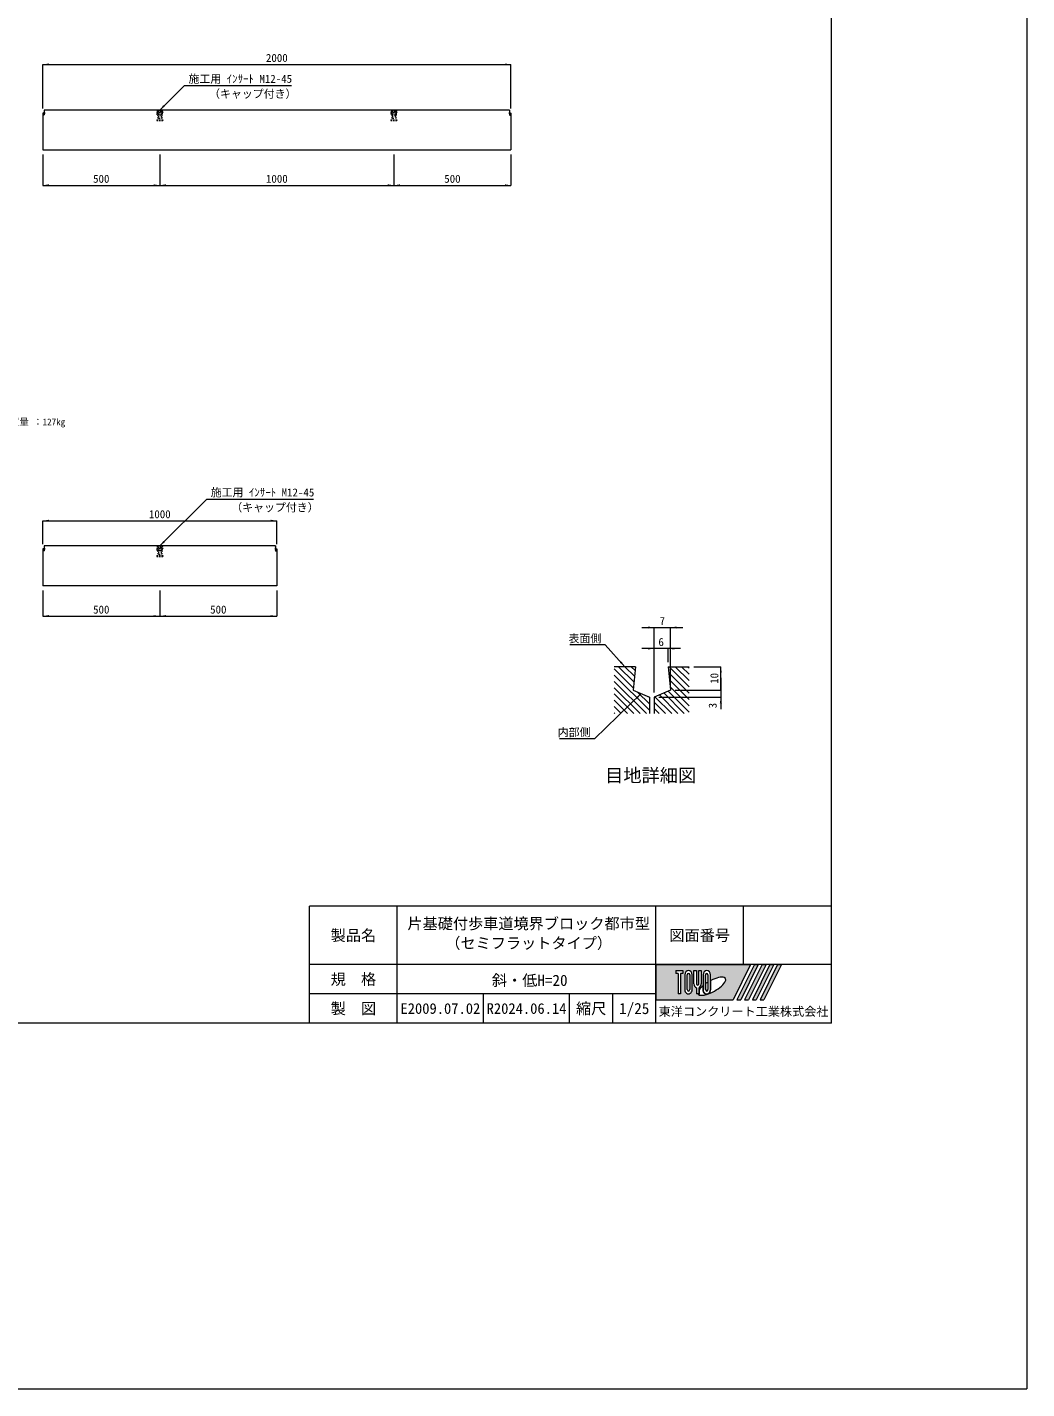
# Model space of a CAD drawing. Units: millimetres at full size; some dimension numbers follow another scale. Extents: x 15356 to 28345, y 158 to 12089.
# Drawn here: x 24076 to 28345, y 158 to 5975 of the extents above; entities that cross this region are included whole.
import ezdxf
from ezdxf.enums import TextEntityAlignment as Align

# ---------------------------------------------------------------- set-up
doc = ezdxf.new("R2010")
doc.units = ezdxf.units.MM
doc.header["$LTSCALE"] = 15
doc.linetypes.add('DASHED', pattern=[7.5, 6, -1.5])
doc.linetypes.add('USER1', pattern=[0.675, 0.375, -0.3])
for name, color, linetype, lineweight in [('(0-0)', 7, 'Continuous', 13), ('0_2', 7, 'DASHED', 9), ('図枠', 1, 'Continuous', 13), ('寸法線', 7, 'Continuous', 9), ('本体', 2, 'Continuous', 20), ('枠', 5, 'Continuous', 5), ('ｲﾝｻｰﾄ', 3, 'USER1', 5), ('ﾊｯﾁﾝｸﾞ', 7, 'Continuous', 5)]:
    doc.layers.add(name, color=color, linetype=linetype, lineweight=lineweight)
doc.styles.add('ＭＳ ゴシック', font='')
doc.styles.get('ＭＳ ゴシック').set_extended_font_data('MS Gothic')
pattern_1 = [(135, (3987.36, 1933.99), (-13.47038, -13.47038), [])]

# ---------------------------------------------------------------- blocks, each defined once
blk = doc.blocks.new('filled_arrow')
at = {"color": 0, "linetype": 'Continuous', "lineweight": -2}
blk.add_solid([(7.5, 1.25), (0, 0), (7.5, -1.25)], dxfattribs=at)

msp = doc.modelspace()

# ---------------------------------------------------------------- hatches: boundary and pattern name
at = {"layer": '枠'}
h = msp.add_hatch(color=7, dxfattribs=at)
h.paths.add_polyline_path([(26760.43, 1970.43), (26760.43, 1820.43), (27090.43, 1820.43), (27165.43, 1970.43)])
edge = h.paths.add_edge_path(flags=16)
edge.add_ellipse((27000.03, 1878.1), major_axis=(58.77, 32.9), ratio=0.3471473, start_angle=-144.311215, end_angle=72.189904, ccw=False)
edge.add_ellipse((26978.27, 1863.9), major_axis=(0, 20), ratio=0.8463542, start_angle=-160.703456, end_angle=-90)
edge.add_line((26995.19, 1863.9), (26995.19, 1902.02))
edge = h.paths.add_edge_path(flags=16)
edge.add_ellipse((26978.27, 1926.97), major_axis=(0, 18.46), ratio=0.8463541, start_angle=-90, end_angle=90, ccw=False)
edge.add_line((26993.89, 1926.97), (26993.89, 1863.9))
edge.add_ellipse((26978.27, 1863.9), major_axis=(0, 18.46), ratio=0.8463541, start_angle=90, end_angle=-90, ccw=False)
edge.add_line((26962.64, 1863.9), (26962.64, 1926.97))
edge = h.paths.add_edge_path(flags=16)
edge.add_line((26983.47, 1926.97), (26983.47, 1863.9))
edge.add_ellipse((26978.27, 1863.9), major_axis=(0, 6.15), ratio=0.8463541, start_angle=90, end_angle=-90, ccw=False)
edge.add_line((26973.06, 1863.9), (26973.06, 1926.97))
edge.add_ellipse((26978.27, 1926.97), major_axis=(0, 6.15), ratio=0.8463541, start_angle=-90, end_angle=90, ccw=False)
edge = h.paths.add_edge_path(flags=16)
edge.add_line((26982.17, 1894.73), (26982.17, 1863.9))
edge.add_ellipse((26978.27, 1863.9), major_axis=(0, 4.62), ratio=0.8463543, start_angle=90, end_angle=-90, ccw=False)
edge.add_line((26974.36, 1863.9), (26974.36, 1889.68))
edge.add_ellipse((27000.03, 1878.1), major_axis=(58.77, 32.9), ratio=0.3471473, start_angle=107.791741, end_angle=126.471318, ccw=False)
edge = h.paths.add_edge_path(flags=16)
edge.add_line((26954.83, 1945.43), (26954.83, 1888.9))
edge.add_ellipse((26939.2, 1888.9), major_axis=(0, 18.46), ratio=0.8463541, start_angle=-163.341167, end_angle=-90, ccw=False)
edge.add_line((26944.41, 1871.49), (26944.41, 1845.43))
edge.add_line((26944.41, 1845.43), (26934, 1845.43))
edge.add_line((26934, 1845.43), (26934, 1871.49))
edge.add_ellipse((26939.2, 1888.9), major_axis=(0, 18.46), ratio=0.8463541, start_angle=90, end_angle=163.341167, ccw=False)
edge.add_line((26923.58, 1888.9), (26923.58, 1945.43))
edge.add_line((26923.58, 1945.43), (26934, 1945.43))
edge.add_line((26934, 1945.43), (26934, 1888.9))
edge.add_ellipse((26939.2, 1888.9), major_axis=(0, 6.15), ratio=0.8463541, start_angle=90, end_angle=-90)
edge.add_line((26944.41, 1888.9), (26944.41, 1945.43))
edge.add_line((26944.41, 1945.43), (26954.83, 1945.43))
edge = h.paths.add_edge_path(flags=16)
edge.add_line((26961.34, 1879.82), (26961.34, 1863.9))
edge.add_ellipse((26978.27, 1863.9), major_axis=(0, 20), ratio=0.8463542, start_angle=90, end_angle=-171.54427)
edge.add_ellipse((27000.03, 1878.1), major_axis=(58.77, 32.9), ratio=0.3471473, start_angle=-178.649536, end_angle=-148.292441, ccw=False)
edge.add_line((26942.17, 1843.9), (26945.71, 1843.9))
edge.add_line((26945.71, 1843.9), (26945.71, 1863.4))
edge.add_ellipse((27000.03, 1878.1), major_axis=(58.77, 32.9), ratio=0.3471473, start_angle=148.21912, end_angle=165.908121, ccw=False)
edge = h.paths.add_edge_path(flags=16)
edge.add_ellipse((26900.14, 1926.97), major_axis=(0, 18.46), ratio=0.8463541, start_angle=-90, end_angle=90, ccw=False)
edge.add_line((26915.77, 1926.97), (26915.77, 1863.9))
edge.add_ellipse((26900.14, 1863.9), major_axis=(0, 18.46), ratio=0.8463541, start_angle=90, end_angle=-90, ccw=False)
edge.add_line((26884.52, 1863.9), (26884.52, 1926.97))
edge = h.paths.add_edge_path(flags=16)
edge.add_line((26905.35, 1926.97), (26905.35, 1863.9))
edge.add_ellipse((26900.14, 1863.9), major_axis=(0, 6.15), ratio=0.8463541, start_angle=90, end_angle=-90, ccw=False)
edge.add_line((26894.93, 1863.9), (26894.93, 1926.97))
edge.add_ellipse((26900.14, 1926.97), major_axis=(0, 6.15), ratio=0.8463541, start_angle=-90, end_angle=90, ccw=False)
h.paths.add_polyline_path([(26876.7, 1945.43), (26876.7, 1933.13), (26866.29, 1933.13), (26866.29, 1845.43), (26855.87, 1845.43), (26855.87, 1933.13), (26845.45, 1933.13), (26845.45, 1945.43)], flags=16)
for points in [[(27106.93, 1820.43), (27123.43, 1820.43), (27198.43, 1970.43), (27181.93, 1970.43)], [(27231.43, 1970.43), (27214.93, 1970.43), (27139.93, 1820.43), (27156.43, 1820.43)], [(27264.43, 1970.43), (27247.93, 1970.43), (27172.93, 1820.43), (27189.43, 1820.43)], [(27297.43, 1970.43), (27280.93, 1970.43), (27205.93, 1820.43), (27222.43, 1820.43)]]:
    msp.add_hatch(color=7, dxfattribs=at).paths.add_polyline_path(points)
at = {"layer": 'ﾊｯﾁﾝｸﾞ'}
h = msp.add_hatch(dxfattribs=at)
h.set_pattern_fill('USER', color=256, style=0, pattern_type=2)
h.set_pattern_definition(pattern_1)
h.paths.add_polyline_path([(26663.33, 3143.36), (26673.33, 3243.36), (26583.33, 3243.36), (26583.33, 3043.36), (26733.33, 3043.36), (26733.33, 3113.36)])
h = msp.add_hatch(dxfattribs=at)
h.set_pattern_fill('USER', color=256, style=0, pattern_type=2)
h.set_pattern_definition(pattern_1)
h.paths.add_polyline_path([(26823.33, 3143.36), (26753.33, 3113.36), (26753.33, 3043.36), (26903.33, 3043.36), (26903.33, 3243.36), (26813.33, 3243.36)])

# ---------------------------------------------------------------- linework, layer by layer
at = {"layer": '図枠'}
for p in [(28345.16, 12088.6), (15355.7, 158.32)]:
    msp.add_line(p, (28345.16, 158.32), dxfattribs=at)
at = {"layer": '寸法線'}
for p, q in [((24141.76, 5816.26), (26141.75, 5816.26)), ((24141.76, 5628.39), (24141.76, 5816.26)), ((26141.75, 5628.39), (26141.75, 5816.26)), ((24141.76, 5431.39), (24141.76, 5299.91)), ((24641.75, 5431.39), (24641.75, 5299.91)), ((24641.75, 5431.39), (24641.75, 5299.91)), ((25641.75, 5431.39), (25641.75, 5299.91)), ((25641.75, 5431.39), (25641.75, 5299.91)), ((26141.75, 5431.39), (26141.75, 5299.91)), ((24141.76, 5299.91), (24641.75, 5299.91)), ((24641.75, 5299.91), (25641.75, 5299.91)), ((25641.75, 5299.91), (26141.75, 5299.91)), ((24141.76, 3866.83), (25141.75, 3866.83)), ((24141.76, 3766.4), (24141.76, 3866.83)), ((25141.75, 3766.4), (25141.75, 3866.83)), ((24141.76, 3569.4), (24141.76, 3459.42)), ((24641.75, 3569.4), (24641.75, 3459.42)), ((24641.75, 3569.4), (24641.75, 3459.42)), ((25141.75, 3569.4), (25141.75, 3459.42)), ((24141.76, 3459.42), (24641.75, 3459.42)), ((24641.75, 3459.42), (25141.75, 3459.42)), ((26701.33, 3410.64), (26875.33, 3410.64)), ((26753.33, 3133.36), (26753.33, 3410.64)), ((26823.33, 3163.36), (26823.33, 3410.64)), ((26865.33, 3320.85), (26701.33, 3320.85)), ((26753.33, 3133.36), (26753.33, 3320.85)), ((26813.33, 3263.36), (26813.33, 3320.85)), ((26923.33, 3243.36), (27038.36, 3243.36)), ((27038.36, 3143.36), (27038.36, 3243.36)), ((26843.33, 3143.36), (27038.36, 3143.36)), ((26843.33, 3143.36), (27038.36, 3143.36)), ((27038.36, 3195.36), (27038.36, 3061.36)), ((26773.33, 3113.36), (27038.36, 3113.36))]:
    msp.add_line(p, q, dxfattribs=at)
for points in [[(24641.75, 5621.39), (24747.15, 5726.79), (24754.35, 5726.79), (25203.84, 5726.79)], [(24641.75, 3759.41), (24842.04, 3959.69), (24849.24, 3959.69), (25298.73, 3959.69)], [(26628.33, 3243.36), (26544.89, 3336.04), (26537.69, 3336.04), (26393.01, 3336.04)], [(26698.33, 3128.36), (26498.63, 2935.23), (26491.43, 2935.23), (26349.31, 2935.23)]]:
    msp.add_lwpolyline(points, dxfattribs=at)
at = {"layer": '本体'}
for p, q in [((24147.71, 5610.94), (24141.76, 5608.39)), ((24141.76, 5608.39), (24141.76, 5451.39)), ((26135.75, 5621.39), (24147.75, 5621.39)), ((24147.75, 5621.39), (24147.75, 5610.96)), ((26135.75, 5621.39), (26135.75, 5610.94)), ((26135.8, 5610.94), (26141.75, 5608.39)), ((26141.75, 5608.39), (26141.75, 5451.39)), ((24141.76, 5451.39), (26141.75, 5451.39)), ((24147.71, 3748.96), (24141.76, 3746.4)), ((24141.76, 3746.4), (24141.76, 3589.4)), ((25135.76, 3759.41), (24147.75, 3759.41)), ((24147.75, 3759.41), (24147.75, 3748.96)), ((25135.76, 3759.41), (25135.76, 3748.98)), ((25135.8, 3748.96), (25141.75, 3746.4)), ((25141.75, 3746.4), (25141.75, 3589.4)), ((25141.75, 3589.4), (24141.76, 3589.4)), ((26673.33, 3243.36), (26583.33, 3243.36)), ((26673.33, 3243.36), (26663.33, 3143.36)), ((26813.33, 3243.36), (26903.33, 3243.36)), ((26813.33, 3243.36), (26823.33, 3143.36)), ((26663.33, 3143.36), (26733.33, 3113.36)), ((26823.33, 3143.36), (26753.33, 3113.36)), ((26733.33, 3113.36), (26733.33, 3043.36)), ((26753.33, 3113.36), (26753.33, 3043.36))]:
    msp.add_line(p, q, dxfattribs=at)
at = {"layer": '本体', "lineweight": 5}
for p, q in [((24147.75, 5600.96), (24141.76, 5598.39)), ((24147.75, 5610.96), (24147.75, 5600.96)), ((26135.75, 5610.94), (26135.75, 5600.96)), ((26135.75, 5600.96), (26141.75, 5598.39)), ((24147.75, 3738.98), (24141.76, 3736.4)), ((24147.75, 3748.96), (24147.75, 3738.98)), ((25135.76, 3748.98), (25135.76, 3738.98)), ((25135.76, 3738.98), (25141.75, 3736.4))]:
    msp.add_line(p, q, dxfattribs=at)
at = {"layer": '本体', "color": 4, "linetype": 'USER1', "lineweight": 5}
for p, q in [((24148.75, 5611.39), (24147.71, 5610.94)), ((24147.75, 5621.39), (24148.75, 5611.39)), ((24148.75, 5601.39), (24147.75, 5600.96)), ((24148.75, 5611.39), (24148.75, 5601.39)), ((26135.75, 5621.39), (26134.75, 5611.39)), ((26134.75, 5611.39), (26135.8, 5610.94)), ((26134.75, 5611.39), (26134.75, 5601.39)), ((26134.75, 5601.39), (26135.75, 5600.96)), ((24148.75, 3749.41), (24147.71, 3748.96)), ((24147.75, 3759.41), (24148.75, 3749.41)), ((24148.75, 3739.4), (24147.75, 3738.98)), ((24148.75, 3749.41), (24148.75, 3739.4)), ((25135.76, 3759.41), (25134.75, 3749.41)), ((25134.75, 3749.41), (25135.8, 3748.96)), ((25134.75, 3749.41), (25134.75, 3739.4)), ((25134.75, 3739.4), (25135.76, 3738.98))]:
    msp.add_line(p, q, dxfattribs=at)
at = {"layer": '枠', "lineweight": 20}
for p, q in [((27510.43, 1720.43), (27510.43, 8720.43)), ((27510.43, 2220.43), (25281.33, 2220.43)), ((25281.33, 1720.43), (25281.33, 2220.43)), ((25656.33, 1720.43), (25656.33, 2220.43)), ((26760.43, 1720.43), (26760.43, 2220.43)), ((27135.43, 1970.43), (27135.43, 2220.43)), ((27510.43, 1970.43), (25281.33, 1970.43)), ((26760.43, 1845.43), (25281.33, 1845.43)), ((26024.37, 1720.43), (26024.37, 1845.43)), ((26392.4, 1720.43), (26392.4, 1845.43)), ((26576.41, 1720.43), (26576.41, 1845.43)), ((27510.43, 1720.43), (22685.43, 1720.43))]:
    msp.add_line(p, q, dxfattribs=at)
at = {"layer": '枠'}
for p, q in [((26760.43, 1970.43), (27165.43, 1970.43)), ((26760.43, 1970.43), (26760.43, 1820.43)), ((26845.45, 1945.43), (26876.7, 1945.43)), ((26845.45, 1945.43), (26845.45, 1933.13)), ((26855.87, 1933.13), (26845.45, 1933.13)), ((26855.87, 1933.13), (26855.87, 1845.43)), ((26876.7, 1933.13), (26866.29, 1933.13)), ((26866.29, 1933.13), (26866.29, 1845.43)), ((26876.7, 1945.43), (26876.7, 1933.13)), ((26884.52, 1926.97), (26884.52, 1863.9)), ((26894.93, 1863.9), (26894.93, 1926.97)), ((26905.35, 1926.97), (26905.35, 1863.9)), ((26915.77, 1863.9), (26915.77, 1926.97)), ((26923.58, 1945.43), (26934, 1945.43)), ((26923.58, 1888.9), (26923.58, 1945.43)), ((26934, 1945.43), (26934, 1888.9)), ((26944.41, 1945.43), (26954.83, 1945.43)), ((26944.41, 1888.9), (26944.41, 1945.43)), ((26954.83, 1945.43), (26954.83, 1888.9)), ((26962.64, 1926.97), (26962.64, 1863.9)), ((26973.06, 1863.9), (26973.06, 1926.97)), ((26983.47, 1926.97), (26983.47, 1863.9)), ((26993.89, 1863.9), (26993.89, 1926.97)), ((27165.43, 1970.43), (27090.43, 1820.43)), ((27181.93, 1970.43), (27106.93, 1820.43)), ((27198.43, 1970.43), (27123.43, 1820.43)), ((27214.93, 1970.43), (27139.93, 1820.43)), ((27231.43, 1970.43), (27156.43, 1820.43)), ((27247.93, 1970.43), (27172.93, 1820.43)), ((27181.93, 1970.43), (27198.43, 1970.43)), ((27264.43, 1970.43), (27189.43, 1820.43)), ((27280.93, 1970.43), (27205.93, 1820.43)), ((27214.93, 1970.43), (27231.43, 1970.43)), ((27297.43, 1970.43), (27222.43, 1820.43)), ((27247.93, 1970.43), (27264.43, 1970.43)), ((27280.93, 1970.43), (27297.43, 1970.43)), ((26934, 1871.49), (26934, 1845.43)), ((26944.41, 1871.49), (26944.41, 1845.43)), ((26945.71, 1863.4), (26945.71, 1843.9)), ((26961.34, 1879.82), (26961.34, 1863.9)), ((26974.36, 1863.9), (26974.36, 1889.68)), ((26982.17, 1894.73), (26982.17, 1863.9)), ((26995.19, 1863.9), (26995.19, 1902.02)), ((26760.43, 1820.43), (27090.43, 1820.43)), ((26866.29, 1845.43), (26855.87, 1845.43)), ((26944.41, 1845.43), (26934, 1845.43)), ((26942.17, 1843.9), (26945.71, 1843.9)), ((27106.93, 1820.43), (27123.43, 1820.43)), ((27139.93, 1820.43), (27156.43, 1820.43)), ((27172.93, 1820.43), (27189.43, 1820.43)), ((27205.93, 1820.43), (27222.43, 1820.43))]:
    msp.add_line(p, q, dxfattribs=at)
for centre, major_axis, ratio, start_param, end_param in [((26900.14, 1926.97), (0, 18.46), 0.846354, 4.712389, 7.8539816), ((26900.14, 1926.97), (0, 6.15), 0.846354, 4.712389, 7.8539816), ((26978.27, 1926.97), (0, 18.46), 0.846354, 4.712389, 7.8539816), ((26978.27, 1926.97), (0, 6.15), 0.846354, 4.712389, 7.8539816), ((26900.14, 1863.9), (0, 18.46), 0.846354, 1.5707963, 4.712389), ((26900.14, 1863.9), (0, 6.15), 0.846354, 1.5707963, 4.712389), ((26939.2, 1888.9), (0, 18.46), 0.846354, 1.5707963, 2.8017557), ((26939.2, 1888.9), (0, 6.15), 0.846354, 1.5707963, 4.712389), ((26939.2, 1888.9), (0, 18.46), 0.846354, 3.4814296, 4.712389), ((27000.03, 1878.1), (58.77, 32.9), 0.347147, 2.0815197, 2.5155126), ((26978.27, 1863.9), (0, 20), 0.846354, 1.5707963, 3.3154679), ((26978.27, 1863.9), (0, 18.46), 0.846354, 1.5707963, 4.712389), ((26978.27, 1863.9), (0, 6.15), 0.846354, 1.5707963, 4.712389), ((27000.03, 1878.1), (58.77, 32.9), 0.347147, 1.6817405, 1.8219833), ((26978.27, 1863.9), (0, 4.62), 0.846354, 1.5707963, 4.712389), ((27000.03, 1878.1), (58.77, 32.9), 0.347147, 4.2621853, 7.7429163), ((26978.27, 1863.9), (0, 20), 0.846354, 3.5338438, 4.712389), ((27000.03, 1878.1), (58.77, 32.9), 0.347147, 3.2093975, 4.2004451)]:
    msp.add_ellipse(centre, major_axis=major_axis, ratio=ratio, start_param=start_param, end_param=end_param, dxfattribs=at)
at = {"layer": 'ｲﾝｻｰﾄ'}
for p, q in [((24628.5, 5612.14), (24628.5, 5610.64)), ((24628.5, 5612.14), (24655, 5612.14)), ((24628.5, 5610.64), (24655, 5610.64)), ((24631, 5621.39), (24629.75, 5612.14)), ((24631, 5601.39), (24629.75, 5610.64)), ((24631, 5621.39), (24652.5, 5621.39)), ((24631, 5601.39), (24652.5, 5601.39)), ((24633.5, 5621.39), (24633.5, 5580.39)), ((24633.5, 5616.39), (24650, 5616.39)), ((24636.5, 5616.39), (24636.5, 5586.39)), ((24636.5, 5586.39), (24647, 5586.39)), ((24647, 5616.39), (24647, 5586.39)), ((24650, 5621.39), (24650, 5580.39)), ((24652.5, 5621.39), (24653.75, 5612.14)), ((24652.5, 5601.39), (24653.75, 5610.64)), ((24655, 5612.14), (24655, 5610.64)), ((25628.5, 5612.14), (25628.5, 5610.64)), ((25628.5, 5612.14), (25655, 5612.14)), ((25628.5, 5610.64), (25655, 5610.64)), ((25631, 5621.39), (25629.75, 5612.14)), ((25631, 5601.39), (25629.75, 5610.64)), ((25631, 5621.39), (25652.5, 5621.39)), ((25631, 5601.39), (25652.5, 5601.39)), ((25633.5, 5621.39), (25633.5, 5580.39)), ((25633.5, 5616.39), (25650, 5616.39)), ((25636.5, 5616.39), (25636.5, 5586.39)), ((25636.5, 5586.39), (25647, 5586.39)), ((25647, 5616.39), (25647, 5586.39)), ((25650, 5621.39), (25650, 5580.39)), ((25652.5, 5621.39), (25653.75, 5612.14)), ((25652.5, 5601.39), (25653.75, 5610.64)), ((25655, 5612.14), (25655, 5610.64)), ((24629, 5580.39), (24629, 5576.39)), ((24629, 5580.39), (24654.5, 5580.39)), ((24629, 5576.39), (24654.5, 5576.39)), ((24654.5, 5580.39), (24654.5, 5576.39)), ((25629, 5580.39), (25629, 5576.39)), ((25629, 5580.39), (25654.5, 5580.39)), ((25629, 5576.39), (25654.5, 5576.39)), ((25654.5, 5580.39), (25654.5, 5576.39)), ((24628.5, 3750.16), (24628.5, 3748.66)), ((24628.5, 3750.16), (24655, 3750.16)), ((24628.5, 3748.66), (24655, 3748.66)), ((24631, 3759.41), (24629.75, 3750.16)), ((24631, 3739.41), (24629.75, 3748.66)), ((24631, 3759.41), (24652.5, 3759.41)), ((24631, 3739.41), (24652.5, 3739.41)), ((24633.5, 3759.41), (24633.5, 3718.41)), ((24633.5, 3754.41), (24650, 3754.41)), ((24636.5, 3754.41), (24636.5, 3724.41)), ((24636.5, 3724.41), (24647, 3724.41)), ((24647, 3754.41), (24647, 3724.41)), ((24650, 3759.41), (24650, 3718.41)), ((24652.5, 3759.41), (24653.75, 3750.16)), ((24652.5, 3739.41), (24653.75, 3748.66)), ((24655, 3750.16), (24655, 3748.66)), ((24629, 3718.41), (24629, 3714.41)), ((24629, 3718.41), (24654.5, 3718.41)), ((24629, 3714.41), (24654.5, 3714.41)), ((24654.5, 3718.41), (24654.5, 3714.41))]:
    msp.add_line(p, q, dxfattribs=at)

# ---------------------------------------------------------------- block references
at = {"layer": '寸法線', "xscale": 3.47, "yscale": 3.47}
for p in [(24141.76, 5816.26), (24141.76, 5299.91), (24641.75, 5299.91), (25641.75, 5299.91), (24141.76, 3866.83), (24141.76, 3459.42), (24641.75, 3459.42), (26823.33, 3410.64), (26813.33, 3320.85)]:
    msp.add_blockref('filled_arrow', p, dxfattribs=at)
for p, rotation in [((26141.75, 5816.26), 180), ((24641.75, 5621.39), 45), ((24641.75, 5299.91), 180), ((25641.75, 5299.91), 180), ((26141.75, 5299.91), 180), ((25141.75, 3866.83), 180), ((24641.75, 3759.41), 45), ((24641.75, 3459.42), 180), ((25141.75, 3459.42), 180), ((26753.33, 3410.64), 180), ((26753.33, 3320.85), 180), ((26628.33, 3243.36), 132), ((27038.36, 3243.36), 270), ((27038.36, 3143.36), 90), ((27038.36, 3143.36), 90), ((26698.33, 3128.36), 224), ((27038.36, 3113.36), 270)]:
    msp.add_blockref('filled_arrow', p, dxfattribs=dict(at, rotation=rotation))

# ---------------------------------------------------------------- texts
at = {"layer": '(0-0)', "style": 'ＭＳ ゴシック'}
msp.add_text('参考質量 ：127kg', height=28.48, dxfattribs=at).set_placement((23922.29, 4266.42), align=Align.BOTTOM_LEFT)
at = {"layer": '0_2', "style": 'ＭＳ ゴシック'}
msp.add_text(' 目地詳細図 ', height=56.96, dxfattribs=at).set_placement((26738.66, 2778.82), align=Align.MIDDLE_CENTER)
at = {"layer": '寸法線', "style": 'ＭＳ ゴシック'}
for s, p in [('2000', (25141.75, 5844.26)), ('500', (24391.75, 5327.91)), ('1000', (25141.75, 5327.91)), ('500', (25891.75, 5327.91)), ('1000', (24641.75, 3894.83)), ('500', (24391.75, 3487.42)), ('500', (24891.75, 3487.42)), ('7', (26788.33, 3438.64)), ('6', (26783.33, 3348.85))]:
    msp.add_text(s, height=34.18, dxfattribs=at).set_placement(p, align=Align.MIDDLE_CENTER)
for p in [(24764.35, 5772), (24859.24, 4004.9)]:
    msp.add_text('施工用 ｲﾝｻｰﾄ M12-45', height=34.18, dxfattribs=at).set_placement(p, align=Align.TOP_LEFT)
for p in [(24852.33, 5663.42), (24947.22, 3896.33)]:
    msp.add_text('（キャップ付き）', height=34.18, dxfattribs=at).set_placement(p, align=Align.BOTTOM_LEFT)
for s, p in [('表面側', (26527.69, 3380.88)), ('内部側', (26481.43, 2980.26))]:
    msp.add_text(s, height=34.18, dxfattribs=at).set_placement(p, align=Align.TOP_RIGHT)
for s, p in [('10', (27010.36, 3193.36)), ('3', (27003.36, 3077.17))]:
    msp.add_text(s, height=34.18, rotation=90, dxfattribs=at).set_placement(p, align=Align.MIDDLE_CENTER)
at = {"layer": '枠', "color": 7, "style": 'ＭＳ ゴシック'}
for s, p in [('片基礎付歩車道境界ブロック都市型', (25699.56, 2169.48)), ('（セミフラットタイプ）', (25861.44, 2086.14))]:
    msp.add_text(s, height=47.47, dxfattribs=at).set_placement(p, align=Align.TOP_LEFT)
for s, height, p in [('製品名', 47.47, (25468.83, 2095.43)), ('図面番号', 47.47, (26947.93, 2095.43)), ('規\u3000格', 47.47, (25468.83, 1907.93)), ('斜・低H=20', 47.47, (26221.98, 1903.32)), ('製\u3000図', 47.47, (25468.83, 1782.93)), ('E2009.07.02', 45.57, (25840.35, 1782.93)), ('R2024.06.14', 45.57, (26208.38, 1782.93)), ('縮尺', 47.47, (26484.41, 1782.93)), ('1/25', 47.47, (26668.42, 1782.93)), ('東洋コンクリート工業株式会社', 37.98, (27135.43, 1770.43))]:
    msp.add_text(s, height=height, dxfattribs=at).set_placement(p, align=Align.MIDDLE_CENTER)

doc.saveas('drawing.dxf')
